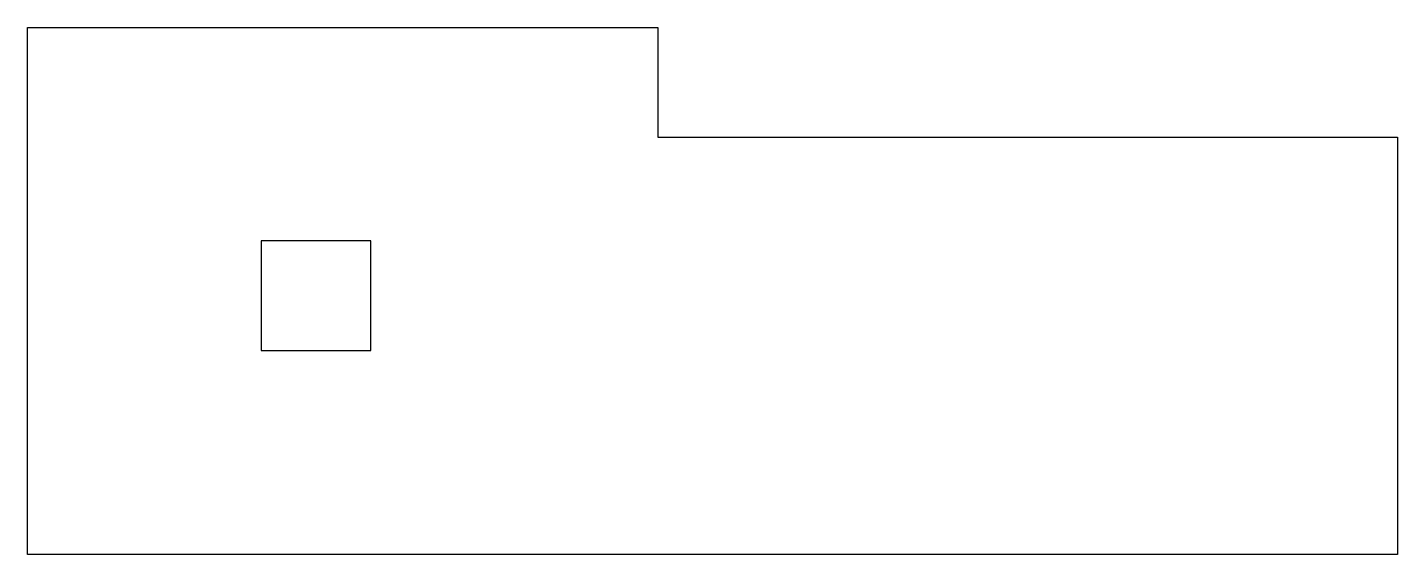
# Model space of a CAD drawing. Header units: millimetres. Extents: x -112 to 13, y -48 to 0.
import ezdxf

# ---------------------------------------------------------------- set-up
doc = ezdxf.new("R2010")
doc.units = ezdxf.units.MM
doc.layers.get('0').update_dxf_attribs({"linetype": 'CONTINUOUS'})

msp = doc.modelspace()

# ---------------------------------------------------------------- linework, layer by layer
for points in [[(-55, -10), (12.5, -10), (12.5, -48.1), (-112.5, -48.1), (-112.5, 0), (-55, 0)], [(-81.17, -29.47), (-81.17, -19.47), (-91.17, -19.47), (-91.17, -29.47)]]:
    msp.add_lwpolyline(points, close=True)

doc.saveas('drawing.dxf')
